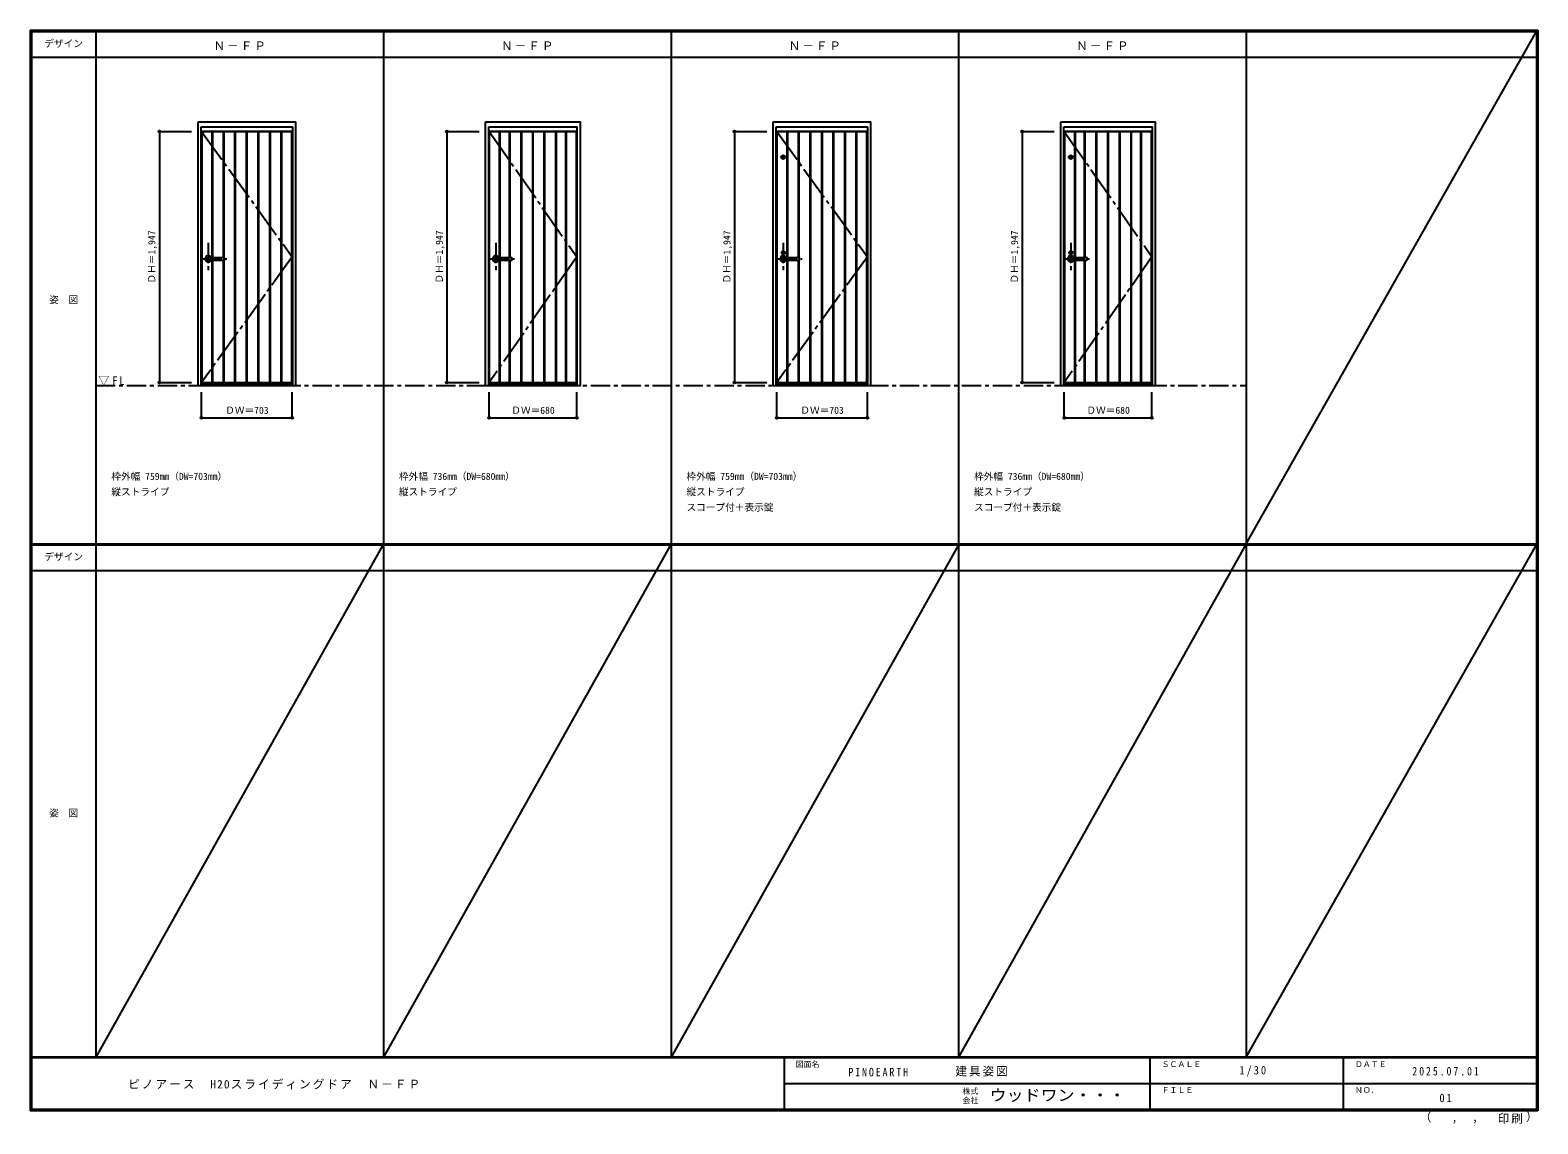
# Model space of a CAD drawing. Units: millimetres, scale not verified. Extents: x -6000 to 5700, y -4307 to 4175.
import ezdxf
from ezdxf.enums import TextEntityAlignment as Align

# ---------------------------------------------------------------- set-up
doc = ezdxf.new("R2010")
doc.units = ezdxf.units.MM
doc.header["$LTSCALE"] = 30
doc.header["$PDMODE"] = 32
doc.header["$PDSIZE"] = 15
for name, pattern in [('CHAIN1', [8, 5, -1, 1, -1]), ('CHAIN2', [12, 9, -1, 1, -1]), ('DASHED1', [1.8, 1.2, -0.6])]:
    doc.linetypes.add(name, pattern=pattern)
for name, color, linetype in [('0-1_通り芯', 4, 'CHAIN1'), ('0-2_扉', 3, 'Continuous'), ('0-3_仕上げ', 3, 'Continuous'), ('0-4_枠', 3, 'Continuous'), ('0-5_レバー', 3, 'Continuous'), ('0-7_', 7, 'DASHED1'), ('0-A_文字', 7, 'Continuous'), ('0-B_寸法', 7, 'Continuous'), ('F-1_枠', 6, 'Continuous'), ('F-A_文字', 7, 'Continuous')]:
    doc.layers.add(name, color=color, linetype=linetype)
doc.styles.add('ＭＳ ゴシック', font='')
doc.styles.get('ＭＳ ゴシック').set_extended_font_data('MS Gothic')

msp = doc.modelspace()

# ---------------------------------------------------------------- linework, layer by layer
at = {"layer": '0-1_通り芯'}
for p, q in [((-4618.4, 2524.5), (-4618.4, 2314.5)), ((-2386.8, 2524.5), (-2386.8, 2314.5)), ((-155.2, 2524.5), (-155.2, 2314.5)), ((2076.4, 2524.5), (2076.4, 2314.5)), ((-4663.4, 2400.5), (-4473.4, 2400.5)), ((-2431.8, 2400.5), (-2241.8, 2400.5)), ((-200.2, 2400.5), (-10.2, 2400.5)), ((-175.2, 2450.5), (-135.2, 2450.5)), ((2031.4, 2400.5), (2221.4, 2400.5)), ((2056.4, 2450.5), (2096.4, 2450.5))]:
    msp.add_line(p, q, dxfattribs=at)
at = {"layer": '0-1_通り芯', "color": 7}
msp.add_line((-5490, 1418), (3436.4, 1418), dxfattribs=at)
at = {"layer": '0-2_扉'}
for p, q in [((-4669.4, 3390), (-3966.4, 3390)), ((-4669.4, 1443), (-4669.4, 3390)), ((-3966.4, 1443), (-3966.4, 3390)), ((-2437.8, 3390), (-1757.8, 3390)), ((-2437.8, 1443), (-2437.8, 3390)), ((-1757.8, 1443), (-1757.8, 3390)), ((-206.2, 3390), (496.8, 3390)), ((-206.2, 1443), (-206.2, 3390)), ((2025.4, 3390), (2705.4, 3390)), ((2025.4, 1443), (2025.4, 3390)), ((2705.4, 1443), (2705.4, 3390)), ((-4669.4, 1443), (-3966.4, 1443)), ((-2437.8, 1443), (-1757.8, 1443)), ((2025.4, 1443), (2705.4, 1443))]:
    msp.add_line(p, q, dxfattribs=at)
msp.add_lwpolyline([(-206.2, 1443), (496.8, 1443), (496.8, 3390)], dxfattribs=at)
at = {"layer": '0-3_仕上げ'}
for p, q in [((-4666.4, 1443), (-4666.4, 3390)), ((-4588.4, 2412), (-4588.4, 3390)), ((-4583.4, 2412), (-4583.4, 3390)), ((-4500.4, 2412), (-4500.4, 3390)), ((-4495.4, 2412), (-4495.4, 3390)), ((-4410.4, 1443), (-4410.4, 3390)), ((-4405.4, 1443), (-4405.4, 3390)), ((-4320.4, 1443), (-4320.4, 3390)), ((-4315.4, 1443), (-4315.4, 3390)), ((-4230.4, 1443), (-4230.4, 3390)), ((-4225.4, 1443), (-4225.4, 3390)), ((-4140.4, 1443), (-4140.4, 3390)), ((-4135.4, 1443), (-4135.4, 3390)), ((-4052.4, 1443), (-4052.4, 3390)), ((-4047.4, 1443), (-4047.4, 3390)), ((-3969.4, 1443), (-3969.4, 3390)), ((-2434.8, 1443), (-2434.8, 3390)), ((-2356.8, 2412), (-2356.8, 3390)), ((-2351.8, 2412), (-2351.8, 3390)), ((-2280.3, 2412), (-2280.3, 3390)), ((-2275.3, 2412), (-2275.3, 3390)), ((-2190.3, 1443), (-2190.3, 3390)), ((-2185.3, 1443), (-2185.3, 3390)), ((-2100.3, 1443), (-2100.3, 3390)), ((-2095.3, 1443), (-2095.3, 3390)), ((-2010.3, 1443), (-2010.3, 3390)), ((-2005.3, 1443), (-2005.3, 3390)), ((-1920.3, 1443), (-1920.3, 3390)), ((-1915.3, 1443), (-1915.3, 3390)), ((-1843.8, 1443), (-1843.8, 3390)), ((-1838.8, 1443), (-1838.8, 3390)), ((-1760.8, 1443), (-1760.8, 3390)), ((-203.2, 1443), (-203.2, 3390)), ((-125.2, 2412), (-125.2, 3390)), ((-120.2, 2412), (-120.2, 3390)), ((-37.2, 2412), (-37.2, 3390)), ((-32.2, 2412), (-32.2, 3390)), ((52.8, 1443), (52.8, 3390)), ((57.8, 1443), (57.8, 3390)), ((142.8, 1443), (142.8, 3390)), ((147.8, 1443), (147.8, 3390)), ((232.8, 1443), (232.8, 3390)), ((237.8, 1443), (237.8, 3390)), ((322.8, 1443), (322.8, 3390)), ((327.8, 1443), (327.8, 3390)), ((410.8, 1443), (410.8, 3390)), ((415.8, 1443), (415.8, 3390)), ((493.8, 1443), (493.8, 3390)), ((2028.4, 1443), (2028.4, 3390)), ((2106.4, 2412), (2106.4, 3390)), ((2111.4, 2412), (2111.4, 3390)), ((2182.9, 2412), (2182.9, 3390)), ((2187.9, 2412), (2187.9, 3390)), ((2272.9, 1443), (2272.9, 3390)), ((2277.9, 1443), (2277.9, 3390)), ((2362.9, 1443), (2362.9, 3390)), ((2367.9, 1443), (2367.9, 3390)), ((2452.9, 1443), (2452.9, 3390)), ((2457.9, 1443), (2457.9, 3390)), ((2542.9, 1443), (2542.9, 3390)), ((2547.9, 1443), (2547.9, 3390)), ((2619.4, 1443), (2619.4, 3390)), ((2624.4, 1443), (2624.4, 3390)), ((2702.4, 1443), (2702.4, 3390)), ((-4588.4, 1443), (-4588.4, 2389)), ((-4583.4, 1443), (-4583.4, 2389)), ((-4500.4, 1443), (-4500.4, 2389)), ((-4495.4, 1443), (-4495.4, 2389)), ((-2356.8, 1443), (-2356.8, 2389)), ((-2351.8, 1443), (-2351.8, 2389)), ((-2280.3, 1443), (-2280.3, 2389)), ((-2275.3, 1443), (-2275.3, 2389)), ((-125.2, 1443), (-125.2, 2389)), ((-120.2, 1443), (-120.2, 2389)), ((-37.2, 1443), (-37.2, 2389)), ((-32.2, 1443), (-32.2, 2389)), ((2106.4, 1443), (2106.4, 2389)), ((2111.4, 1443), (2111.4, 2389)), ((2182.9, 1443), (2182.9, 2389)), ((2187.9, 1443), (2187.9, 2389))]:
    msp.add_line(p, q, dxfattribs=at)
at = {"layer": '0-4_枠'}
for p, q in [((-4697.4, 1418), (-4697.4, 3465)), ((-4697.4, 3465), (-3938.4, 3465)), ((-4673.4, 1418), (-4673.4, 3425)), ((-4673.4, 3425), (-3962.4, 3425)), ((-3962.4, 1418), (-3962.4, 3425)), ((-3938.4, 1418), (-3938.4, 3465)), ((-2465.8, 1418), (-2465.8, 3465)), ((-2465.8, 3465), (-1729.8, 3465)), ((-2441.8, 1418), (-2441.8, 3425)), ((-2441.8, 3425), (-1753.8, 3425)), ((-1753.8, 1418), (-1753.8, 3425)), ((-1729.8, 1418), (-1729.8, 3465)), ((-234.2, 1418), (-234.2, 3465)), ((-234.2, 3465), (524.8, 3465)), ((-210.2, 1418), (-210.2, 3425)), ((-210.2, 3425), (500.8, 3425)), ((500.8, 1418), (500.8, 3425)), ((524.8, 1418), (524.8, 3465)), ((1997.4, 1418), (1997.4, 3465)), ((1997.4, 3465), (2733.4, 3465)), ((2021.4, 1418), (2021.4, 3425)), ((2021.4, 3425), (2709.4, 3425)), ((2709.4, 1418), (2709.4, 3425)), ((2733.4, 1418), (2733.4, 3465)), ((-4673.4, 3392), (-3962.4, 3392)), ((-2441.8, 3392), (-1753.8, 3392)), ((-210.2, 3392), (500.8, 3392)), ((2021.4, 3392), (2709.4, 3392)), ((-4697.4, 1418), (-3938.4, 1418)), ((-4673.4, 1433), (-3962.4, 1433)), ((-2465.8, 1418), (-1729.8, 1418)), ((-2441.8, 1433), (-1753.8, 1433)), ((-234.2, 1418), (524.8, 1418)), ((-210.2, 1433), (500.8, 1433)), ((1997.4, 1418), (2733.4, 1418)), ((2021.4, 1433), (2709.4, 1433))]:
    msp.add_line(p, q, dxfattribs=at)
at = {"layer": '0-5_レバー'}
for p, q in [((-4618.4, 2410), (-4599.4, 2410)), ((-4618.4, 2391), (-4599.4, 2391)), ((-4599.4, 2411), (-4598.4, 2412)), ((-4599.4, 2390), (-4599.4, 2411)), ((-4599.4, 2390), (-4598.4, 2389)), ((-4598.4, 2412), (-4494.4, 2412)), ((-4494.4, 2389), (-4598.4, 2389)), ((-4493.4, 2411), (-4494.4, 2412)), ((-4493.4, 2390), (-4494.4, 2389)), ((-4493.4, 2390), (-4493.4, 2411)), ((-2386.8, 2410), (-2367.8, 2410)), ((-2386.8, 2391), (-2367.8, 2391)), ((-2367.8, 2411), (-2366.8, 2412)), ((-2367.8, 2390), (-2367.8, 2411)), ((-2367.8, 2390), (-2366.8, 2389)), ((-2366.8, 2412), (-2262.8, 2412)), ((-2262.8, 2389), (-2366.8, 2389)), ((-2261.8, 2411), (-2262.8, 2412)), ((-2261.8, 2390), (-2262.8, 2389)), ((-2261.8, 2390), (-2261.8, 2411)), ((-155.2, 2410), (-136.2, 2410)), ((-155.2, 2391), (-136.2, 2391)), ((-136.2, 2411), (-135.2, 2412)), ((-136.2, 2390), (-136.2, 2411)), ((-136.2, 2390), (-135.2, 2389)), ((-135.2, 2412), (-31.2, 2412)), ((-31.2, 2389), (-135.2, 2389)), ((-30.2, 2411), (-31.2, 2412)), ((-30.2, 2390), (-31.2, 2389)), ((-30.2, 2390), (-30.2, 2411)), ((2076.4, 2410), (2095.4, 2410)), ((2076.4, 2391), (2095.4, 2391)), ((2095.4, 2411), (2096.4, 2412)), ((2095.4, 2390), (2095.4, 2411)), ((2095.4, 2390), (2096.4, 2389)), ((2096.4, 2412), (2200.4, 2412)), ((2200.4, 2389), (2096.4, 2389)), ((2201.4, 2411), (2200.4, 2412)), ((2201.4, 2390), (2200.4, 2389)), ((2201.4, 2390), (2201.4, 2411))]:
    msp.add_line(p, q, dxfattribs=at)
at = {"layer": '0-5_レバー', "color": 4}
for p, q in [((-4598.4, 2389), (-4598.4, 2412)), ((-4494.4, 2412), (-4494.4, 2389)), ((-2366.8, 2389), (-2366.8, 2412)), ((-2262.8, 2412), (-2262.8, 2389)), ((-135.2, 2389), (-135.2, 2412)), ((-31.2, 2412), (-31.2, 2389)), ((2096.4, 2389), (2096.4, 2412)), ((2200.4, 2412), (2200.4, 2389))]:
    msp.add_line(p, q, dxfattribs=at)
for centre in [(-155.2, 2450.5), (2076.4, 2450.5)]:
    msp.add_circle(centre, 13, dxfattribs=at)
for centre, radius, start, end in [((-4618.4, 2400.5), 24.55, 27.93255, 332.06745), ((-4618.4, 2400.5), 11, 59.72736, 300.27264), ((-2386.8, 2400.5), 24.55, 27.93255, 332.06745), ((-2386.8, 2400.5), 11, 59.72736, 300.27264), ((-155.2, 2400.5), 24.55, 27.93255, 332.06745), ((-155.2, 2400.5), 11, 59.72736, 300.27264), ((2076.4, 2400.5), 24.55, 27.93255, 332.06745), ((2076.4, 2400.5), 11, 59.72736, 300.27264)]:
    msp.add_arc(centre, radius, start, end, dxfattribs=at)
at = {"layer": '0-5_レバー'}
for centre in [(-4618.4, 2400.5), (-2386.8, 2400.5), (-155.2, 2400.5), (2076.4, 2400.5)]:
    msp.add_arc(centre, 9.5, 90, 270, dxfattribs=at)
at = {"layer": '0-7_', "linetype": 'CHAIN2'}
for p, q in [((-4669.4, 3390), (-3966.4, 2416.5)), ((-2437.8, 3390), (-1757.8, 2416.5)), ((-3966.4, 2416.5), (-4669.4, 1443)), ((-1757.8, 2416.5), (-2437.8, 1443))]:
    msp.add_line(p, q, dxfattribs=at)
at = {"layer": '0-7_', "color": 4}
for p, q in [((-167.7, 3185.1), (-151.3, 3201.5)), ((-167.62, 3195.07), (-161.27, 3201.42)), ((-163.23, 3179.67), (-145.87, 3197.03)), ((-155.48, 3177.52), (-143.72, 3189.28)), ((2063.9, 3185.1), (2080.3, 3201.5)), ((2063.98, 3195.07), (2070.33, 3201.42)), ((2068.37, 3179.67), (2085.73, 3197.03)), ((2076.12, 3177.52), (2087.88, 3189.28))]:
    msp.add_line(p, q, dxfattribs=at)
at = {"layer": '0-7_', "linetype": 'CHAIN2'}
for points in [[(-206.2, 3390), (496.8, 2416.5), (-206.2, 1443)], [(2025.4, 3390), (2705.4, 2416.5), (2025.4, 1443)]]:
    msp.add_lwpolyline(points, dxfattribs=at)
at = {"layer": '0-7_', "linetype": 'Continuous'}
for centre in [(-156.2, 3190), (2075.4, 3190)]:
    msp.add_circle(centre, 15, dxfattribs=at)
at = {"layer": '0-7_', "color": 3, "linetype": 'Continuous'}
for centre in [(-156.2, 3190), (2075.4, 3190)]:
    msp.add_circle(centre, 12.5, dxfattribs=at)
at = {"layer": '0-B_寸法', "color": 4}
for p, q in [((-4997.4, 3390), (-4747.4, 3390)), ((-4997.4, 3390), (-4997.4, 1443)), ((-2765.8, 3390), (-2515.8, 3390)), ((-2765.8, 3390), (-2765.8, 1443)), ((-534.2, 3390), (-284.2, 3390)), ((-534.2, 3390), (-534.2, 1443)), ((1697.4, 3390), (1947.4, 3390)), ((1697.4, 3390), (1697.4, 1443)), ((-4997.4, 1443), (-4747.4, 1443)), ((-2765.8, 1443), (-2515.8, 1443)), ((-534.2, 1443), (-284.2, 1443)), ((1697.4, 1443), (1947.4, 1443)), ((-4669.4, 1168), (-4669.4, 1368)), ((-3966.4, 1168), (-3966.4, 1368)), ((-2437.8, 1168), (-2437.8, 1368)), ((-1757.8, 1168), (-1757.8, 1368)), ((-206.2, 1168), (-206.2, 1368)), ((496.8, 1168), (496.8, 1368)), ((2025.4, 1168), (2025.4, 1368)), ((2705.4, 1168), (2705.4, 1368)), ((-4669.4, 1168), (-3966.4, 1168)), ((-2437.8, 1168), (-1757.8, 1168)), ((-206.2, 1168), (496.8, 1168)), ((2025.4, 1168), (2705.4, 1168))]:
    msp.add_line(p, q, dxfattribs=at)
at = {"layer": '0-B_寸法'}
for p in [(-4997.4, 3390), (-2765.8, 3390), (-534.2, 3390), (1697.4, 3390), (-4997.4, 1443), (-2765.8, 1443), (-534.2, 1443), (1697.4, 1443), (-4669.4, 1168), (-3966.4, 1168), (-2437.8, 1168), (-1757.8, 1168), (-206.2, 1168), (496.8, 1168), (2025.4, 1168), (2705.4, 1168)]:
    msp.add_point(p, dxfattribs=at)
at = {"layer": 'F-1_枠'}
for p, q in [((-6000, 4175), (5700, 4175)), ((-6000, 4175), (-6000, -4205)), ((-6000, 4170), (5700, 4170)), ((-6000, 4165), (5700, 4165)), ((-5995, 4175), (-5995, -4205)), ((-5990, 4175), (-5990, -4205)), ((-5490, 4175), (-5490, -3790)), ((-3258.4, 4175), (-3258.4, -3790)), ((-1026.8, 4175), (-1026.8, -3790)), ((1204.8, 4175), (1204.8, -3790)), ((3436.4, 4175), (3436.4, -3790)), ((5690, 4175), (5690, -4205)), ((5695, 4175), (5695, -4205)), ((5700, 4175), (5700, -4205)), ((-6000, 3965), (5700, 3965)), ((-6000, 190.5), (5700, 190.5)), ((-6000, 187.5), (5700, 187.5)), ((-6000, 184.5), (5700, 184.5)), ((-6000, -15.5), (5700, -15.5)), ((5700, -3790), (-6000, -3790)), ((5700, -3795), (-6000, -3795)), ((-150, -3795), (-150, -4195)), ((2690, -3795), (2690, -4195)), ((4190, -3795), (4190, -4195)), ((-150, -3995), (5690, -3995.01)), ((5700, -4195), (-6000, -4195)), ((5700, -4200), (-6000, -4200)), ((5700, -4205), (-6000, -4205))]:
    msp.add_line(p, q, dxfattribs=at)
at = {"layer": 'F-A_文字'}
for p, q in [((3436.4, 190.5), (5690, 4165)), ((-3258.4, 190.5), (-5490, -3790)), ((-1026.8, 190.5), (-3258.4, -3790)), ((1204.8, 184.5), (-1026.8, -3790)), ((3436.4, 190.5), (1204.8, -3790)), ((3436.4, -3790), (5690, 184.5))]:
    msp.add_line(p, q, dxfattribs=at)

# ---------------------------------------------------------------- texts
at = {"layer": '0-A_文字', "style": 'ＭＳ ゴシック'}
for s, p in [('枠外幅 759mm（DW=703mm）', (-5370, 670.5)), ('枠外幅 736mm（DW=680mm）', (-3138.4, 670.5)), ('枠外幅 759mm（DW=703mm）', (-906.8, 670.5)), ('枠外幅 736mm（DW=680mm）', (1324.8, 670.5)), ('縦ストライプ', (-5370, 550.5)), ('縦ストライプ', (-3138.4, 550.5)), ('縦ストライプ', (-906.8, 550.5)), ('縦ストライプ', (1324.8, 550.5)), ('スコープ付＋表示錠', (-906.8, 430.5)), ('スコープ付＋表示錠', (1324.8, 430.5))]:
    msp.add_text(s, height=54.99, dxfattribs=at).set_placement(p, align=Align.BOTTOM_LEFT)
at = {"layer": '0-A_文字', "char_height": 65.98, "attachment_point": 7, "style": 'ＭＳ ゴシック'}
for s, insert in [('\\T1.17;Ｎ－ＦＰ', (-4576.7, 4020)), ('\\T1.17;Ｎ－ＦＰ', (-2345.1, 4020)), ('\\T1.17;Ｎ－ＦＰ', (-113.5, 4020)), ('\\T1.17;Ｎ－ＦＰ', (2118.1, 4020)), ('\\T1.26;\\W0.95;▽FL', (-5471.25, 1418))]:
    msp.add_mtext(s, dxfattribs=dict(at, insert=insert))
at = {"layer": '0-B_寸法', "style": 'ＭＳ ゴシック'}
for p in [(-5012.4, 2209.75), (-2780.8, 2209.75), (-549.2, 2209.75), (1682.4, 2209.75)]:
    msp.add_text('ＤＨ＝1,947', height=54.99, rotation=90, dxfattribs=at).set_placement(p, align=Align.BOTTOM_LEFT)
for s, p in [('ＤＷ＝703', (-4486.65, 1183)), ('ＤＷ＝680', (-2266.55, 1183)), ('ＤＷ＝703', (-23.45, 1183)), ('ＤＷ＝680', (2196.65, 1183))]:
    msp.add_text(s, height=54.99, dxfattribs=at).set_placement(p, align=Align.BOTTOM_LEFT)
at = {"layer": 'F-A_文字', "style": 'ＭＳ ゴシック'}
for s, height, p in [('デザイン', 54.99, (-5890, 4027.5)), ('姿\u3000図', 54.99, (-5852.5, 2040.25)), ('デザイン', 54.99, (-5890, 47)), ('姿\u3000図', 54.99, (-5852.5, -1940.25)), ('図面名', 43.99, (-60, -3880)), ('ＳＣＡＬＥ', 43.99, (2780, -3880)), ('ＤＡＴＥ', 43.99, (4280, -3880)), ('株式', 43.99, (1235, -4089)), ('ＦＩＬＥ', 43.99, (2780, -4080)), ('ＮＯ．', 43.99, (4280, -4080)), ('会社', 43.99, (1235, -4161)), ('（', 65.98, (4784.03, -4308.31)), ('）', 65.98, (5608.4, -4304.13)), (',', 65.98, (5031.28, -4308.31)), (',', 65.98, (5190.2, -4305.53))]:
    msp.add_text(s, height=height, dxfattribs=at).set_placement(p, align=Align.BOTTOM_LEFT)
at = {"layer": 'F-A_文字', "style": 'ＭＳ ゴシック', "width": 1.1}
msp.add_text('ウッドワン・・・', height=87.98, dxfattribs=at).set_placement((1445, -4155), align=Align.BOTTOM_LEFT)
at = {"layer": 'F-A_文字', "char_height": 65.98, "attachment_point": 7, "style": 'ＭＳ ゴシック'}
for s, insert in [('\\T1.17;建具姿図', (1180.42, -3940)), ('\\T1.38;\\W0.9;1/30', (3383.75, -3940)), ('\\T1.18;ピノアース\u3000H20スライディングドア\u3000Ｎ－ＦＰ', (-5240, -4040)), ('\\T1.39;\\W0.85;PINOEARTH', (350, -3940)), ('\\T1.39;\\W0.85;2025.07.01', (4726.25, -3932.5)), ('\\T1.36;\\W0.9;01', (4936.25, -4140)), ('\\T1.17;印刷', (5388.15, -4306.92))]:
    msp.add_mtext(s, dxfattribs=dict(at, insert=insert))

doc.saveas('drawing.dxf')
